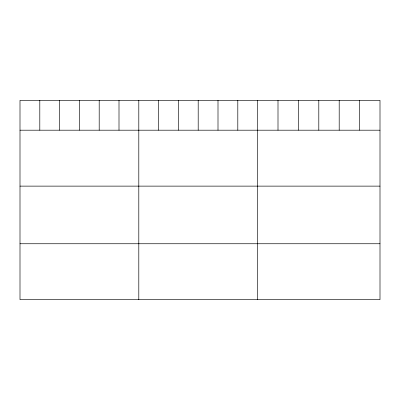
<?xml version="1.0" encoding="UTF-8"?>
<svg xmlns="http://www.w3.org/2000/svg" width="400" height="400" viewBox="0 0 400 400"><rect width="100%" height="100%" fill="white"/><g stroke="black" fill="none" stroke-linecap="round" stroke-linejoin="round"><path stroke-width="0.6" d="M380 130.195L380 299.675L20 299.675L20 100.325L380 100.325L380 130.195L20 130.195M20 186.125L380 186.125M20 243.745L380 243.745M359.6 100.325L359.6 130.195M339.2 100.325L339.2 130.195M318.8 100.325L318.8 130.195M298.4 100.325L298.4 130.195M278 100.325L278 130.195M257.6 100.325L257.6 299.675M237.8 100.325L237.8 130.195M218 100.325L218 130.195M198.2 100.325L198.2 130.195M178.4 100.325L178.4 130.195M158.6 100.325L158.6 130.195M138.8 100.325L138.8 299.675M119 100.325L119 130.195M99.2 100.325L99.2 130.195M79.4 100.325L79.4 130.195M59.6 100.325L59.6 130.195M39.8 100.325L39.8 130.195"/></g></svg>
